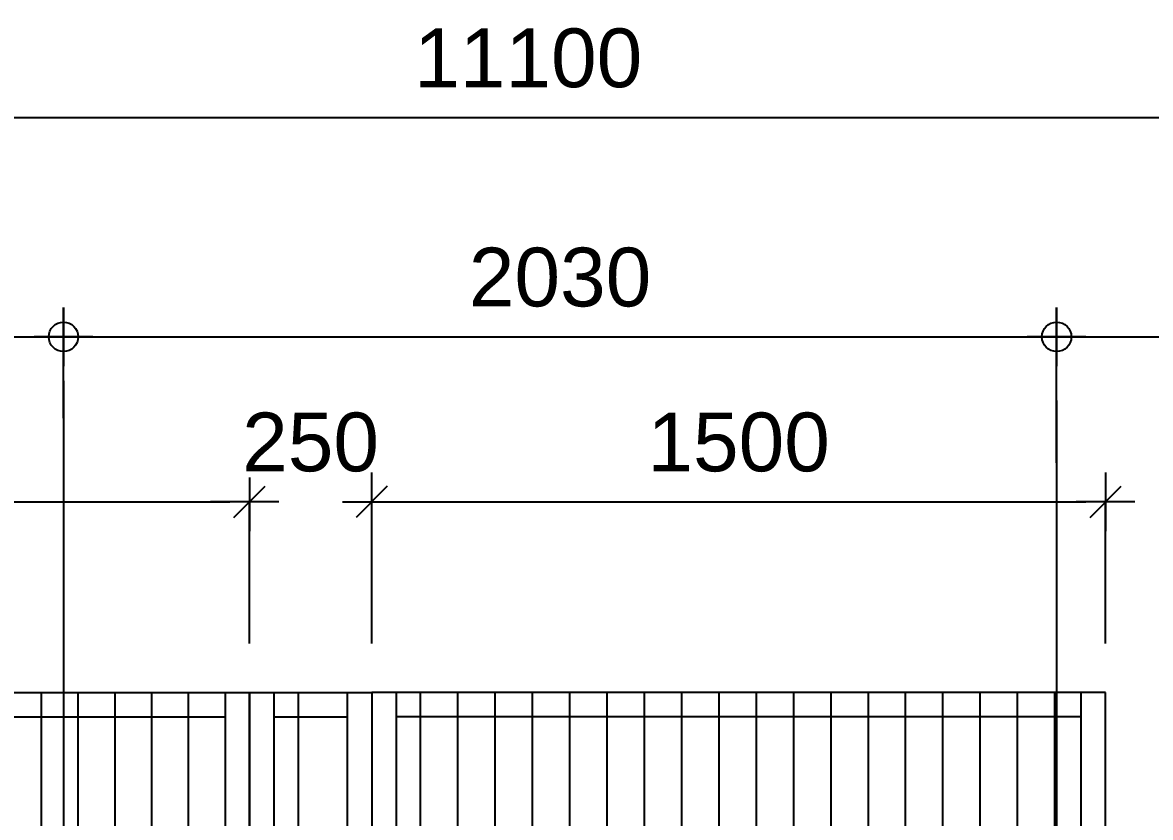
# Model space of a CAD drawing. Header units: millimetres. Extents: x 663313 to 1226001, y 1431724 to 1620898.
# Drawn here: x 1040418 to 1042724, y 1522700 to 1524323 of the extents above; entities that cross this region are included whole.
import ezdxf

# ---------------------------------------------------------------- set-up
doc = ezdxf.new("R2010")
doc.units = ezdxf.units.MM
doc.linetypes.add('Grid Line', pattern=[22.225, 12.7, -3.175, 3.175, -3.175])
doc.layers.get('Defpoints').update_dxf_attribs({"color": 140})
doc.layers.add('000 - 0_HIDE_OBJ_FRAMING_DEF_SUB', color=1, linetype='Continuous', plot=False)
doc.layers.add('A-GENM', color=29, linetype='Continuous', lineweight=9)
doc.styles.add('Arial', font='arial.ttf')
doc.dimstyles.new('Dim - 40 - Cen', dxfattribs={"dimscale": 0.04, "dimtxt": 3, "dimasz": 1, "dimexe": 0, "dimexo": 2.5, "dimgap": 1.5, "dimtad": 1, "dimdec": 0, "dimlfac": 1000, "dimzin": 1, "dimdsep": 46, "dimtxsty": 'Arial', "dimblk": 'CEN1', "dimcen": 0.09, "dimclrd": 1, "dimclre": 49, "dimclrt": 3, "dimadec": 0, "dimazin": 0, "dimtfac": 1, "dimtdec": 0, "dimtix": 1, "dimtofl": 0, "dimtmove": 2, "dimatfit": 3, "dimfxl": 1, "dimtfill": 1, "dimtfillclr": 256, "dimtolj": 1, "dimtzin": 0, "dimarcsym": 0})
doc.dimstyles.new('Dim - 40 - End', dxfattribs={"dimscale": 0.04, "dimtxt": 3, "dimasz": 1, "dimexe": 0, "dimexo": 2.5, "dimgap": 1.5, "dimtad": 1, "dimdec": 0, "dimlfac": 1000, "dimzin": 1, "dimdsep": 46, "dimtxsty": 'Arial', "dimblk": 'END', "dimcen": 0.09, "dimclrd": 1, "dimclre": 49, "dimclrt": 3, "dimadec": 0, "dimazin": 0, "dimtfac": 1, "dimtdec": 0, "dimtix": 1, "dimtofl": 0, "dimtmove": 2, "dimatfit": 3, "dimfxl": 1, "dimtfill": 1, "dimtfillclr": 256, "dimtolj": 1, "dimtzin": 0, "dimarcsym": 0})

# ---------------------------------------------------------------- blocks, each defined once
blk = doc.blocks.new('GM_Louver Grill Vertical Z1 - Z Profile-20899003-ENT 4 ELE-2 sheet')
at = {"layer": '000 - 0_HIDE_OBJ_FRAMING_DEF_SUB'}
blk.add_line((-150989.205017, 106810), (-150989.205017, 115350), dxfattribs=at)
blk = doc.blocks.new('5')
at = {"layer": '000 - 0_HIDE_OBJ_FRAMING_DEF_SUB'}
for p, q in [((1845400.1, 115350), (1845400.1, 106810)), ((1845500.1, 106810), (1845500.1, 115350)), ((1845649.8, 115350), (1845649.8, 106810)), ((1845749.8, 115350), (1845749.8, 106810)), ((1847149.8, 106810), (1847149.8, 115350)), ((1844000.1, 115300), (1845400.1, 115300)), ((1845500.1, 115300), (1845649.8, 115300)), ((1847149.8, 115300), (1845749.8, 115300))]:
    blk.add_line(p, q, dxfattribs=at)
for points in [[(1843950.1, 115350), (1845450.1, 115350), (1845450.1, 106810), (1843950.1, 106810)], [(1845450.1, 115350), (1845699.8, 115350), (1845699.8, 106810), (1845450.1, 106810)], [(1847199.8, 115350), (1845699.8, 115350), (1845699.8, 106810), (1847199.8, 106810)]]:
    blk.add_lwpolyline(points, close=True, dxfattribs=at)
at = {"layer": 'A-GENM'}
for p in [(1996014.3, 0), (1996089.3, 0), (1996164.3, 0), (1996239.3, 0), (1996314.3, 0), (1996539.3, 0), (1996789, 0), (1996865.3, 0), (1996941.6, 0), (1997017.8, 0), (1997094.1, 0), (1997170.3, 0), (1997246.6, 0), (1997322.9, 0), (1997399.1, 0), (1997475.4, 0), (1997551.7, 0), (1997627.9, 0), (1997704.2, 0), (1997780.4, 0), (1997856.7, 0), (1997933, 0), (1998009.2, 0), (1998085.5, 0)]:
    blk.add_blockref('GM_Louver Grill Vertical Z1 - Z Profile-20899003-ENT 4 ELE-2 sheet', p, dxfattribs=at)
blk = doc.blocks.new('CEN1')
at = {"color": 1}
for p, q in [((0, 1.5), (0, -1.5)), ((1.5, 0), (-1.5, 0))]:
    blk.add_line(p, q, dxfattribs=at)
at = {"color": 3}
blk.add_circle((0, 0), 0.75, dxfattribs=at)
blk = doc.blocks.new('*D5082')
at = {"layer": '000 - 0_HIDE_OBJ_FRAMING_DEF_SUB', "color": 49, "lineweight": -2, "transparency": 16777216}
for p, q in [((3.9543, 9.9124), (3.9543, 10.174)), ((15.0543, 9.9124), (15.0543, 10.174))]:
    blk.add_line(p, q, dxfattribs=at)
at = {"layer": '000 - 0_HIDE_OBJ_FRAMING_DEF_SUB', "color": 1, "lineweight": -2, "transparency": 16777216}
blk.add_line((3.9943, 10.174), (15.0143, 10.174), dxfattribs=at)
at = {"layer": 'Defpoints', "color": 0, "transparency": 16777216}
for p in [(15.0543, 10.174), (3.9543, 9.8124), (15.0543, 9.8124)]:
    blk.add_point(p, dxfattribs=at)
at = {"layer": '000 - 0_HIDE_OBJ_FRAMING_DEF_SUB', "color": 1, "lineweight": -2, "transparency": 16777216, "xscale": 0.04, "yscale": 0.04, "zscale": 0.04, "rotation": 180}
blk.add_blockref('CEN1', (3.9543, 10.174), dxfattribs=at)
at = {"layer": '000 - 0_HIDE_OBJ_FRAMING_DEF_SUB', "color": 1, "lineweight": -2, "transparency": 16777216, "xscale": 0.04, "yscale": 0.04, "zscale": 0.04}
blk.add_blockref('CEN1', (15.0543, 10.174), dxfattribs=at)
at = {"layer": '000 - 0_HIDE_OBJ_FRAMING_DEF_SUB', "color": 3, "transparency": 16777216, "insert": (9.5043, 10.2952), "char_height": 0.12, "attachment_point": 5, "style": 'Arial', "bg_fill": 3, "box_fill_scale": 1.1, "bg_fill_color": 256, "bg_fill_true_color": 13158600, "bg_fill_transparency": 0}
blk.add_mtext('\\A1;11100', dxfattribs=at)
blk = doc.blocks.new('*D5086')
at = {"layer": '000 - 0_HIDE_OBJ_FRAMING_DEF_SUB', "color": 49, "lineweight": -2, "transparency": 16777216}
for p, q in [((5.8043, 9.5547), (5.8043, 9.7262)), ((8.5543, 9.5598), (8.5543, 9.7262))]:
    blk.add_line(p, q, dxfattribs=at)
at = {"layer": '000 - 0_HIDE_OBJ_FRAMING_DEF_SUB', "color": 1, "lineweight": -2, "transparency": 16777216}
blk.add_line((5.8443, 9.7262), (8.5143, 9.7262), dxfattribs=at)
at = {"layer": 'Defpoints', "color": 0, "transparency": 16777216}
for p in [(8.5543, 9.7262), (5.8043, 9.4547), (8.5543, 9.4598)]:
    blk.add_point(p, dxfattribs=at)
at = {"layer": '000 - 0_HIDE_OBJ_FRAMING_DEF_SUB', "color": 1, "lineweight": -2, "transparency": 16777216, "xscale": 0.04, "yscale": 0.04, "zscale": 0.04, "rotation": 180}
blk.add_blockref('CEN1', (5.8043, 9.7262), dxfattribs=at)
at = {"layer": '000 - 0_HIDE_OBJ_FRAMING_DEF_SUB', "color": 1, "lineweight": -2, "transparency": 16777216, "xscale": 0.04, "yscale": 0.04, "zscale": 0.04}
blk.add_blockref('CEN1', (8.5543, 9.7262), dxfattribs=at)
at = {"layer": '000 - 0_HIDE_OBJ_FRAMING_DEF_SUB', "color": 3, "transparency": 16777216, "insert": (7.1793, 9.8475), "char_height": 0.12, "attachment_point": 5, "style": 'Arial', "bg_fill": 3, "box_fill_scale": 1.1, "bg_fill_color": 256, "bg_fill_true_color": 13158600, "bg_fill_transparency": 0}
blk.add_mtext('\\A1;2750', dxfattribs=at)
blk = doc.blocks.new('*D5087')
at = {"layer": '000 - 0_HIDE_OBJ_FRAMING_DEF_SUB', "color": 49, "lineweight": -2, "transparency": 16777216}
for p, q in [((8.5543, 9.5598), (8.5543, 9.7262)), ((10.5843, 9.469), (10.5843, 9.7262))]:
    blk.add_line(p, q, dxfattribs=at)
at = {"layer": '000 - 0_HIDE_OBJ_FRAMING_DEF_SUB', "color": 1, "lineweight": -2, "transparency": 16777216}
blk.add_line((8.5943, 9.7262), (10.5443, 9.7262), dxfattribs=at)
at = {"layer": 'Defpoints', "color": 0, "transparency": 16777216}
for p in [(10.5843, 9.7262), (8.5543, 9.4598), (10.5843, 9.369)]:
    blk.add_point(p, dxfattribs=at)
at = {"layer": '000 - 0_HIDE_OBJ_FRAMING_DEF_SUB', "color": 1, "lineweight": -2, "transparency": 16777216, "xscale": 0.04, "yscale": 0.04, "zscale": 0.04, "rotation": 180}
blk.add_blockref('CEN1', (8.5543, 9.7262), dxfattribs=at)
at = {"layer": '000 - 0_HIDE_OBJ_FRAMING_DEF_SUB', "color": 1, "lineweight": -2, "transparency": 16777216, "xscale": 0.04, "yscale": 0.04, "zscale": 0.04}
blk.add_blockref('CEN1', (10.5843, 9.7262), dxfattribs=at)
at = {"layer": '000 - 0_HIDE_OBJ_FRAMING_DEF_SUB', "color": 3, "transparency": 16777216, "insert": (9.5693, 9.8475), "char_height": 0.12, "attachment_point": 5, "style": 'Arial', "bg_fill": 3, "box_fill_scale": 1.1, "bg_fill_color": 256, "bg_fill_true_color": 13158600, "bg_fill_transparency": 0}
blk.add_mtext('\\A1;2030', dxfattribs=at)
blk = doc.blocks.new('*D3631')
at = {"layer": '000 - 0_HIDE_OBJ_FRAMING_DEF_SUB', "color": 49, "lineweight": -2, "transparency": 16777216}
for p, q in [((10.5843, 9.4701), (10.5843, 9.7262)), ((12.7343, 9.4099), (12.7343, 9.7262))]:
    blk.add_line(p, q, dxfattribs=at)
at = {"layer": '000 - 0_HIDE_OBJ_FRAMING_DEF_SUB', "color": 1, "lineweight": -2, "transparency": 16777216}
blk.add_line((10.6243, 9.7262), (12.6943, 9.7262), dxfattribs=at)
at = {"layer": 'Defpoints', "color": 0, "transparency": 16777216}
for p in [(12.7343, 9.7262), (10.5843, 9.3701), (12.7343, 9.3099)]:
    blk.add_point(p, dxfattribs=at)
at = {"layer": '000 - 0_HIDE_OBJ_FRAMING_DEF_SUB', "color": 1, "lineweight": -2, "transparency": 16777216, "xscale": 0.04, "yscale": 0.04, "zscale": 0.04, "rotation": 180}
blk.add_blockref('CEN1', (10.5843, 9.7262), dxfattribs=at)
at = {"layer": '000 - 0_HIDE_OBJ_FRAMING_DEF_SUB', "color": 1, "lineweight": -2, "transparency": 16777216, "xscale": 0.04, "yscale": 0.04, "zscale": 0.04}
blk.add_blockref('CEN1', (12.7343, 9.7262), dxfattribs=at)
at = {"layer": '000 - 0_HIDE_OBJ_FRAMING_DEF_SUB', "color": 3, "transparency": 16777216, "insert": (11.6593, 9.8475), "char_height": 0.12, "attachment_point": 5, "style": 'Arial', "bg_fill": 3, "box_fill_scale": 1.1, "bg_fill_color": 256, "bg_fill_true_color": 13158600, "bg_fill_transparency": 0}
blk.add_mtext('\\A1;2150', dxfattribs=at)
blk = doc.blocks.new('END')
at = {"color": 1}
for p, q in [((0, 1.5), (0, -1.5)), ((1.5, 0), (-1.5, 0))]:
    blk.add_line(p, q, dxfattribs=at)
at = {"color": 3}
blk.add_line((-0.795, -0.795), (0.795, 0.795), dxfattribs=at)
blk = doc.blocks.new('*D5113')
at = {"layer": '000 - 0_HIDE_OBJ_FRAMING_DEF_SUB', "color": 49, "lineweight": -2, "transparency": 16777216}
for p, q in [((7.4345, 9.1), (7.4345, 9.3893)), ((8.9345, 9.1), (8.9345, 9.3893))]:
    blk.add_line(p, q, dxfattribs=at)
at = {"layer": '000 - 0_HIDE_OBJ_FRAMING_DEF_SUB', "color": 1, "lineweight": -2, "transparency": 16777216}
blk.add_line((7.4745, 9.3893), (8.8945, 9.3893), dxfattribs=at)
at = {"layer": 'Defpoints', "color": 0, "transparency": 16777216}
for p in [(8.9345, 9.3893), (7.4345, 9), (8.9345, 9)]:
    blk.add_point(p, dxfattribs=at)
at = {"layer": '000 - 0_HIDE_OBJ_FRAMING_DEF_SUB', "color": 1, "lineweight": -2, "transparency": 16777216, "xscale": 0.04, "yscale": 0.04, "zscale": 0.04, "rotation": 180}
blk.add_blockref('END', (7.4345, 9.3893), dxfattribs=at)
at = {"layer": '000 - 0_HIDE_OBJ_FRAMING_DEF_SUB', "color": 1, "lineweight": -2, "transparency": 16777216, "xscale": 0.04, "yscale": 0.04, "zscale": 0.04}
blk.add_blockref('END', (8.9345, 9.3893), dxfattribs=at)
at = {"layer": '000 - 0_HIDE_OBJ_FRAMING_DEF_SUB', "color": 3, "transparency": 16777216, "insert": (8.1845, 9.5106), "char_height": 0.12, "attachment_point": 5, "style": 'Arial', "bg_fill": 3, "box_fill_scale": 1.1, "bg_fill_color": 256, "bg_fill_true_color": 13158600, "bg_fill_transparency": 0}
blk.add_mtext('\\A1;1500', dxfattribs=at)
blk = doc.blocks.new('*D5114')
at = {"layer": '000 - 0_HIDE_OBJ_FRAMING_DEF_SUB', "color": 1, "lineweight": -2, "transparency": 16777216}
for p, q in [((8.8945, 9.3893), (8.8545, 9.3893)), ((9.2243, 9.3893), (9.2643, 9.3893))]:
    blk.add_line(p, q, dxfattribs=at)
at = {"layer": '000 - 0_HIDE_OBJ_FRAMING_DEF_SUB', "color": 49, "lineweight": -2, "transparency": 16777216}
for p, q in [((8.9345, 9.1), (8.9345, 9.3893)), ((9.1843, 9.1), (9.1843, 9.3893))]:
    blk.add_line(p, q, dxfattribs=at)
at = {"layer": 'Defpoints', "color": 0, "transparency": 16777216}
for p in [(9.1843, 9.3893), (8.9345, 9), (9.1843, 9)]:
    blk.add_point(p, dxfattribs=at)
at = {"layer": '000 - 0_HIDE_OBJ_FRAMING_DEF_SUB', "color": 1, "lineweight": -2, "transparency": 16777216, "xscale": 0.04, "yscale": 0.04, "zscale": 0.04}
blk.add_blockref('END', (8.9345, 9.3893), dxfattribs=at)
at = {"layer": '000 - 0_HIDE_OBJ_FRAMING_DEF_SUB', "color": 1, "lineweight": -2, "transparency": 16777216, "xscale": 0.04, "yscale": 0.04, "zscale": 0.04, "rotation": 180}
blk.add_blockref('END', (9.1843, 9.3893), dxfattribs=at)
at = {"layer": '000 - 0_HIDE_OBJ_FRAMING_DEF_SUB', "color": 3, "transparency": 16777216, "insert": (9.0594, 9.5106), "char_height": 0.12, "attachment_point": 5, "style": 'Arial', "bg_fill": 3, "box_fill_scale": 1.1, "bg_fill_color": 256, "bg_fill_true_color": 13158600, "bg_fill_transparency": 0}
blk.add_mtext('\\A1;250', dxfattribs=at)
blk = doc.blocks.new('*D5115')
at = {"layer": '000 - 0_HIDE_OBJ_FRAMING_DEF_SUB', "color": 49, "lineweight": -2, "transparency": 16777216}
for p, q in [((9.1843, 9.1), (9.1843, 9.3893)), ((10.6843, 9.1), (10.6843, 9.3893))]:
    blk.add_line(p, q, dxfattribs=at)
at = {"layer": '000 - 0_HIDE_OBJ_FRAMING_DEF_SUB', "color": 1, "lineweight": -2, "transparency": 16777216}
blk.add_line((9.2243, 9.3893), (10.6443, 9.3893), dxfattribs=at)
at = {"layer": 'Defpoints', "color": 0, "transparency": 16777216}
for p in [(10.6843, 9.3893), (9.1843, 9), (10.6843, 9)]:
    blk.add_point(p, dxfattribs=at)
at = {"layer": '000 - 0_HIDE_OBJ_FRAMING_DEF_SUB', "color": 1, "lineweight": -2, "transparency": 16777216, "xscale": 0.04, "yscale": 0.04, "zscale": 0.04, "rotation": 180}
blk.add_blockref('END', (9.1843, 9.3893), dxfattribs=at)
at = {"layer": '000 - 0_HIDE_OBJ_FRAMING_DEF_SUB', "color": 1, "lineweight": -2, "transparency": 16777216, "xscale": 0.04, "yscale": 0.04, "zscale": 0.04}
blk.add_blockref('END', (10.6843, 9.3893), dxfattribs=at)
at = {"layer": '000 - 0_HIDE_OBJ_FRAMING_DEF_SUB', "color": 3, "transparency": 16777216, "insert": (9.9343, 9.5106), "char_height": 0.12, "attachment_point": 5, "style": 'Arial', "bg_fill": 3, "box_fill_scale": 1.1, "bg_fill_color": 256, "bg_fill_true_color": 13158600, "bg_fill_transparency": 0}
blk.add_mtext('\\A1;1500', dxfattribs=at)
blk = doc.blocks.new('A$Cc1931124')
at = {"layer": '000 - 0_HIDE_OBJ_FRAMING_DEF_SUB', "color": 251, "linetype": 'Grid Line'}
for p, q in [((8.5543, 9.6361), (8.5543, -1.8694)), ((10.5843, 9.5959), (10.5843, -1.8694))]:
    blk.add_line(p, q, dxfattribs=at)
at = {"layer": '000 - 0_HIDE_OBJ_FRAMING_DEF_SUB', "xscale": 0.001, "yscale": 0.001, "zscale": 0.001}
blk.add_blockref('5', (-1836.5155, -106.35), dxfattribs=at)
at = {"layer": '000 - 0_HIDE_OBJ_FRAMING_DEF_SUB', "color": 1}
dim = blk.add_linear_dim(base=(15.0543, 10.174), p1=(3.9543, 9.8124), p2=(15.0543, 9.8124), dimstyle='Dim - 40 - Cen', dxfattribs=at)
dim.commit()
dim.dimension.update_dxf_attribs({"geometry": '*D5082', "text_midpoint": (9.5043, 10.2952)})
dim = blk.add_linear_dim(base=(8.5543, 9.7262), p1=(5.8043, 9.4547), p2=(8.5543, 9.4598), dimstyle='Dim - 40 - Cen', dxfattribs=at)
dim.commit()
dim.dimension.update_dxf_attribs({"geometry": '*D5086', "text_midpoint": (7.1793, 9.8475)})
dim = blk.add_linear_dim(base=(10.5843, 9.7262), p1=(8.5543, 9.4598), p2=(10.5843, 9.369), dimstyle='Dim - 40 - Cen', dxfattribs=at)
dim.commit()
dim.dimension.update_dxf_attribs({"geometry": '*D5087', "text_midpoint": (9.5693, 9.8475)})
for base, p1, p2, dimstyle, picture, middle in [((12.7343, 9.7262), (10.5843, 9.3701), (12.7343, 9.3099), 'Dim - 40 - Cen', '*D3631', (11.6593, 9.8475)), ((8.9345, 9.3893), (7.4345, 9), (8.9345, 9), 'Dim - 40 - End', '*D5113', (8.1845, 9.5106))]:
    dim = blk.add_linear_dim(base=base, p1=p1, p2=p2, dimstyle=dimstyle, dxfattribs=at)
    dim.commit()
    dim.dimension.update_dxf_attribs({"geometry": picture, "text_midpoint": middle})
dim = blk.add_linear_dim(base=(9.1843, 9.3893), p1=(8.9345, 9), p2=(9.1843, 9), dimstyle='Dim - 40 - End', dxfattribs=at)
dim.commit()
dim.dimension.update_dxf_attribs({"geometry": '*D5114', "text_midpoint": (9.0594, 9.5106)})
dim = blk.add_linear_dim(base=(10.6843, 9.3893), p1=(9.1843, 9), p2=(10.6843, 9), dimstyle='Dim - 40 - End', dxfattribs=at)
dim.commit()
dim.dimension.update_dxf_attribs({"geometry": '*D5115', "text_midpoint": (9.9343, 9.5106)})

msp = doc.modelspace()

# ---------------------------------------------------------------- block references
at = {"color": 1, "xscale": 1000, "yscale": 1000, "zscale": 1000}
msp.add_blockref('A$Cc1931124', (1031947.568, 1513955.0011), dxfattribs=at)

doc.saveas('drawing.dxf')
